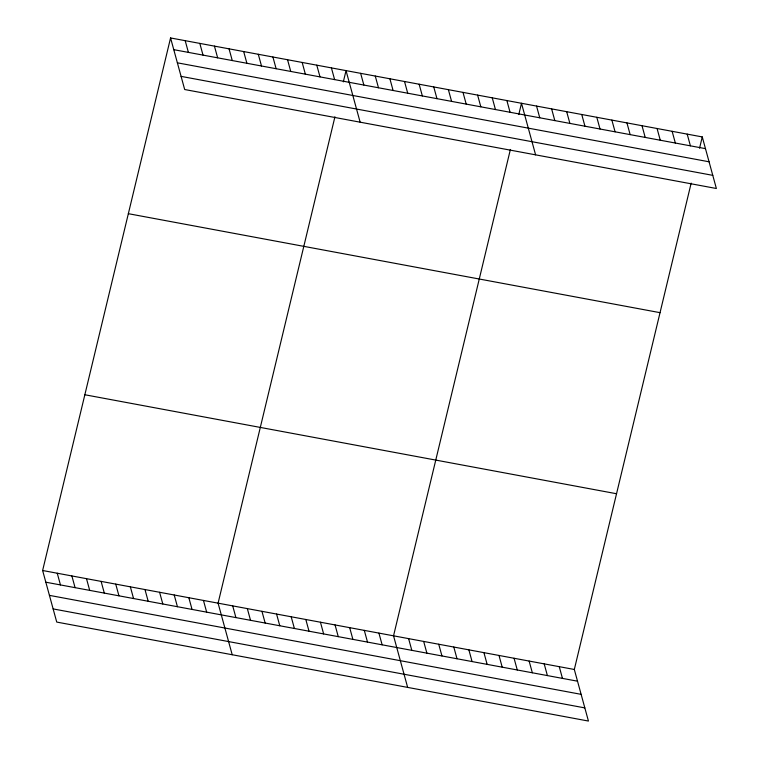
<?xml version="1.0" encoding="UTF-8"?>
<svg xmlns="http://www.w3.org/2000/svg" width="759" height="759" viewBox="0 0 759 759"><rect width="100%" height="100%" fill="white"/><g stroke="black" fill="none" stroke-linecap="round" stroke-linejoin="round"><path stroke-width="1.14" d="M691.164 183.118L574.316 669.476L588.434 721.05L56.735 622.076L42.627 570.502L170.566 37.95L702.265 136.924L716.373 188.498L184.684 89.524L170.566 37.95M334.937 116.801L218.089 603.158L232.197 654.732M343.324 81.877L346.028 70.615L360.136 122.19M510.39 149.466L393.541 635.824L407.649 687.398M518.786 114.543L521.49 103.271L535.598 154.845M699.561 148.195L702.265 136.924M173.773 49.667L705.472 148.641M177.369 62.817L709.067 161.79M181.078 76.374L712.777 175.348M128.347 213.687L660.045 312.67M84.847 394.756L616.545 493.739M42.627 570.502L574.316 669.476M45.834 582.21L577.523 681.193M49.43 595.369L581.119 694.343M53.139 608.917L584.828 707.9M687.199 134.125L690.405 145.832M672.132 131.316L675.339 143.034M657.066 128.518L660.273 140.225M642.01 125.709L645.207 137.426M626.943 122.901L630.15 134.618M611.877 120.102L615.084 131.81M596.811 117.294L600.018 129.011M581.745 114.495L584.952 126.203M566.679 111.687L569.886 123.404M551.622 108.888L554.82 120.596M536.556 106.08L539.753 117.797M506.87 100.558L510.067 112.266M492.249 97.835L495.447 109.543M477.62 95.112L480.827 106.82M462.999 92.389L466.206 104.097M448.379 89.666L451.586 101.374M433.759 86.943L436.966 98.661M419.139 84.221L422.346 95.938M404.519 81.498L407.716 93.215M559.26 666.668L562.457 678.385M389.898 78.775L393.096 90.492M544.194 663.869L547.391 675.576M375.269 76.052L378.475 87.769M529.127 661.061L532.334 672.778M360.648 73.338L363.855 85.046M514.061 658.262L517.268 669.969M498.995 655.453L502.202 667.17M331.408 67.893L334.615 79.6M483.929 652.645L487.136 664.362M316.788 65.17L319.994 76.877M468.872 649.846L472.07 661.554M302.167 62.447L305.365 74.164M453.806 647.038L457.003 658.755M287.547 59.724L290.744 71.441M438.74 644.239L441.947 655.947M272.917 57.001L276.124 68.718M423.674 641.431L426.881 653.148M258.297 54.278L261.504 65.995M408.608 638.632L411.814 650.34M243.677 51.555L246.884 63.272M229.057 48.842L232.263 60.549M378.921 633.101L382.128 644.818M214.436 46.119L217.643 57.826M364.301 630.378L367.508 642.095M199.816 43.396L203.014 55.103M349.681 627.655L352.888 639.372M185.196 40.673L188.393 52.38M335.061 624.932L338.258 636.649M320.44 622.209L323.638 633.926M305.811 619.496L309.017 631.203M291.19 616.773L294.397 628.48M276.57 614.05L279.777 625.758M261.95 611.327L265.157 623.035M247.33 608.604L250.536 620.321M232.709 605.881L235.907 617.598M203.459 600.435L206.666 612.152M188.839 597.712L192.046 609.43M174.219 594.999L177.426 606.707M159.599 592.276L162.805 603.984M144.978 589.553L148.185 601.261M130.358 586.83L133.556 598.538M115.738 584.107L118.935 595.824M101.108 581.385L104.315 593.102M86.488 578.662L89.695 590.379M71.868 575.939L75.075 587.656M57.248 573.216L60.454 584.933"/></g></svg>
